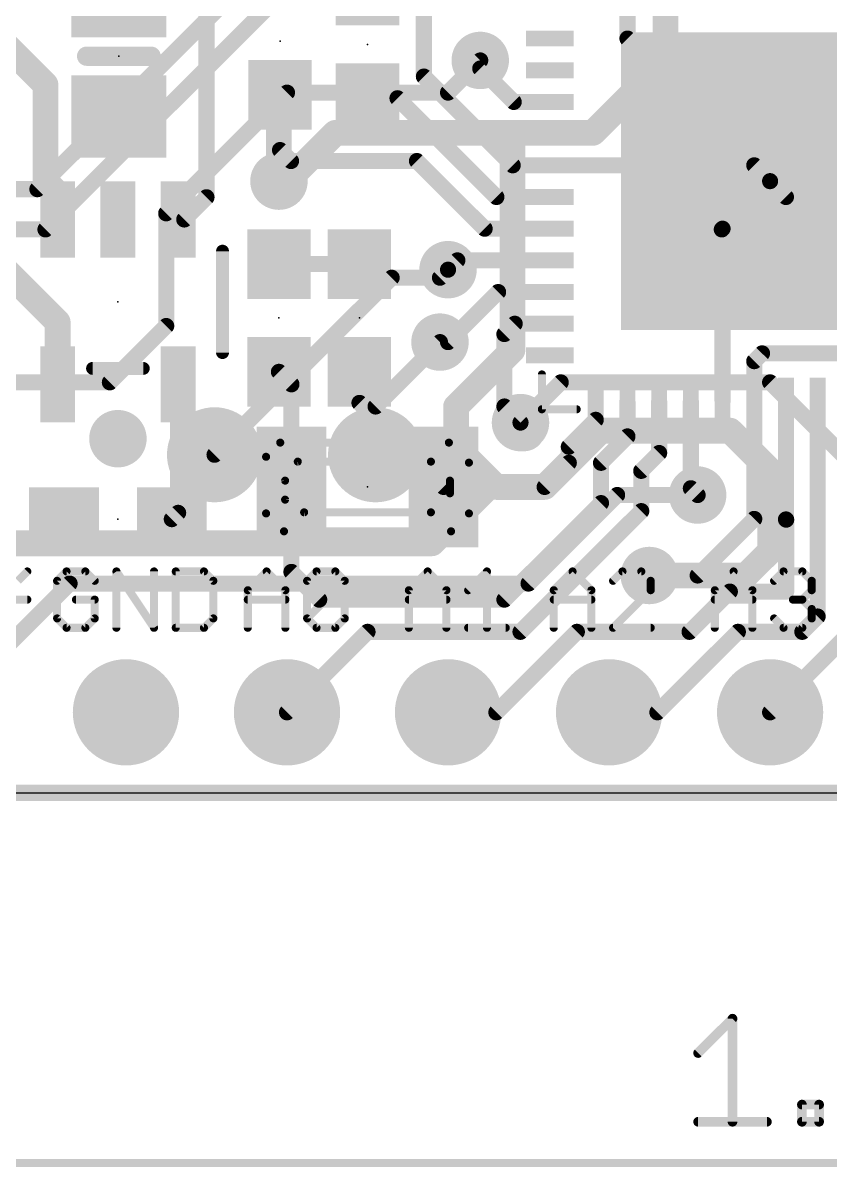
# Model space of a CAD drawing. Extents: x -7.9 to 62.3, y -7.9 to 33.1.
# Drawn here: x 12.34 to 25.08, y -5.91 to 12.15 of the extents above; entities that cross this region are included whole.
import ezdxf

# ---------------------------------------------------------------- set-up
doc = ezdxf.new("R2010")
doc.units = 0
for name, color, linetype in [('1', 12, 'CONTINUOUS'), ('16', 132, 'CONTINUOUS'), ('17', 110, 'CONTINUOUS'), ('18', 110, 'CONTINUOUS'), ('20', 53, 'CONTINUOUS'), ('21', 40, 'CONTINUOUS'), ('23', 40, 'CONTINUOUS'), ('47', 253, 'CONTINUOUS')]:
    doc.layers.add(name, color=color, linetype=linetype)

# ---------------------------------------------------------------- blocks, each defined once
blk = doc.blocks.new('RECT')
blk.add_solid([(-0.5, -0.5), (0.5, -0.5), (-0.5, 0.5), (0.5, 0.5)])
blk = doc.blocks.new('ROUNDP')
at = {"const_width": 0.5}
blk.add_lwpolyline([(0, -0.25, 1), (0, 0.25, 1), (0, -0.25)], format="xyb", dxfattribs=at)
blk = doc.blocks.new('PIE')
at = {"const_width": 0.5}
blk.add_lwpolyline([(0, -0.25, 1), (0, 0.25, 1), (0, -0.25)], format="xyb", dxfattribs=at)
blk = doc.blocks.new('ROUNDV')
at = {"const_width": 0.5}
blk.add_lwpolyline([(0, -0.25, 1), (0, 0.25, 1), (0, -0.25)], format="xyb", dxfattribs=at)

msp = doc.modelspace()

# ---------------------------------------------------------------- linework, layer by layer
at = {"layer": '1'}
for points, const_width in [([(15.24, 9.398), (15.24, 13.208)], 0.254), ([(21.88, 13.127), (21.88, 11.902)], 0.254), ([(12.7, 11.176), (11.75, 12.126)], 0.4064), ([(18.669, 11.303), (18.669, 12.319)], 0.254), ([(21.88, 11.902), (24.13, 9.652)], 0.254), ([(19.558, 11.43), (19.558, 11.557)], 0.254), ([(20.086, 10.902), (19.558, 11.43)], 0.254), ([(12.7, 11.176), (12.7, 9.652)], 0.4064), ([(20.07, 9.902), (18.669, 11.303)], 0.254), ([(16.383, 10.995), (16.4, 11.012)], 0.4064), ([(16.383, 10.995), (16.383, 9.652)], 0.4064), ([(16.4, 10.0351), (16.4, 11.012)], 0.254), ([(16.4, 10.143), (16.4, 11.012)], 0.254), ([(18.253, 10.961), (17.78, 10.961)], 0.254), ([(19.812, 9.402), (18.253, 10.961)], 0.254), ([(20.655, 10.902), (20.086, 10.902)], 0.254), ([(13.97, 10.674), (13.858, 10.674)], 0.254), ([(16.5735, 9.9695), (16.4, 10.143)], 0.254), ([(18.5599, 9.9695), (16.5735, 9.9695)], 0.254), ([(19.6274, 8.902), (18.5599, 9.9695)], 0.254), ([(20.655, 9.902), (20.07, 9.902)], 0.254), ([(20.655, 9.902), (23.88, 9.902)], 0.254), ([(23.88, 9.902), (24.13, 9.652)], 0.254), ([(12.7, 9.652), (12.893, 9.459)], 0.4064), ([(23.38, 8.902), (24.13, 9.652)], 0.254), ([(24.38, 9.402), (24.13, 9.652)], 0.254), ([(12.893, 9.459), (12.893, 9.0471)], 0.4064), ([(14.8891, 9.0471), (15.24, 9.398)], 0.254), ([(20.655, 9.402), (19.812, 9.402)], 0.254), ([(27.605, 9.402), (24.38, 9.402)], 0.254), ([(14.793, 9.0471), (14.8891, 9.0471)], 0.254), ([(20.655, 8.902), (19.6274, 8.902)], 0.254), ([(23.38, 8.902), (23.368, 8.89)], 0.254), ([(23.38, 6.177), (23.38, 8.902)], 0.254), ([(23.368, 8.89), (23.368, 7.874)], 0.254), ([(19.197, 8.402), (19.05, 8.255)], 0.254), ([(20.655, 8.402), (19.197, 8.402)], 0.254), ([(12.065, 8.255), (12.893, 7.427)], 0.4064), ([(17.653, 8.343), (16.383, 8.343)], 0.254), ([(19.84, 7.902), (19.05, 7.112)], 0.254), ([(20.655, 7.902), (19.84, 7.902)], 0.254), ([(12.893, 7.427), (12.893, 6.4469)], 0.4064), ([(20.102, 7.402), (19.939, 7.239)], 0.254), ([(20.655, 7.402), (20.102, 7.402)], 0.254), ([(19.05, 7.112), (18.923, 7.112)], 0.254), ([(19.939, 7.239), (19.939, 6.096)], 0.254), ([(23.88, 6.8112), (24.003, 6.9342)], 0.254), ([(26.8732, 6.9342), (24.003, 6.9342)], 0.254), ([(23.88, 6.177), (23.88, 6.8112)], 0.254), ([(16.383, 6.643), (16.58, 6.446)], 0.254), ([(17.653, 6.643), (17.653, 6.153)], 0.254), ([(14.793, 6.4469), (14.793, 4.418)], 0.254), ([(16.58, 6.446), (16.58, 4.826)], 0.254), ([(17.653, 6.153), (18.98, 4.826)], 0.254), ([(19.939, 6.096), (20.193, 5.842)], 0.254), ([(21.38, 6.177), (21.38, 5.886)], 0.254), ([(21.88, 5.624), (21.88, 6.177)], 0.254), ([(22.38, 6.177), (22.38, 5.362)], 0.254), ([(22.88, 6.177), (22.88, 4.806)], 0.254), ([(23.88, 6.177), (23.88, 4.322)], 0.254), ([(24.38, 6.177), (24.38, 4.314)], 0.254), ([(24.88, 6.177), (24.88, 2.782)], 0.254), ([(21.38, 5.886), (20.955, 5.461)], 0.254), ([(21.88, 5.624), (21.463, 5.207)], 0.254), ([(20.955, 5.461), (20.955, 5.207)], 0.254), ([(22.38, 5.362), (22.098, 5.08)], 0.254), ([(20.955, 5.207), (20.574, 4.826)], 0.254), ([(21.463, 5.207), (21.463, 4.572)], 0.254), ([(22.098, 5.08), (22.098, 4.445)], 0.254), ([(16.58, 3.486), (16.58, 4.826)], 0.254), ([(20.574, 4.826), (18.98, 4.826)], 0.254), ([(22.88, 4.806), (22.987, 4.699)], 0.254), ([(19.939, 3.048), (21.463, 4.572)], 0.254), ([(14.793, 4.418), (14.693, 4.318)], 0.254), ([(22.098, 4.445), (20.193, 2.54)], 0.254), ([(23.88, 4.322), (22.987, 3.429)], 0.254), ([(24.38, 4.314), (24.384, 4.31)], 0.254), ([(24.384, 4.31), (24.384, 3.175)], 0.254), ([(17.018, 3.048), (16.58, 3.486)], 0.254), ([(22.987, 3.429), (22.225, 3.429)], 0.254), ([(23.495, 3.175), (22.86, 2.54)], 0.254), ([(24.384, 3.175), (23.495, 3.175)], 0.254), ([(17.018, 3.048), (19.939, 3.048)], 0.254), ([(24.88, 2.782), (24.638, 2.54)], 0.254), ([(17.78, 2.54), (16.51, 1.27)], 0.254), ([(20.193, 2.54), (17.78, 2.54)], 0.254), ([(21.082, 2.54), (19.812, 1.27)], 0.254), ([(22.86, 2.54), (21.082, 2.54)], 0.254), ([(23.622, 2.54), (22.352, 1.27)], 0.254), ([(24.638, 2.54), (23.622, 2.54)], 0.254), ([(25.38, 2.52), (24.13, 1.27)], 0.254), ([(19.812, 1.27), (19.05, 1.27)], 0.254), ([(21.844, 1.27), (21.59, 1.27)], 0.254), ([(22.352, 1.27), (21.59, 1.27)], 0.254), ([(0, 0), (30.48, 0)], 0.254)]:
    msp.add_lwpolyline(points, dxfattribs=dict(at, const_width=const_width))
for points, const_width in [([(21.9249, 11.9469, 1), (21.8351, 11.8571)], 0.127), ([(21.8165, 11.902, 1), (21.9435, 11.902)], 0.127), ([(19.6215, 11.557, 1), (19.4945, 11.557)], 0.127), ([(19.6029, 11.4749, 1), (19.5131, 11.3851)], 0.127), ([(12.8016, 11.176, 1), (12.5984, 11.176)], 0.2032), ([(18.7139, 11.3479, 1), (18.6241, 11.2581)], 0.127), ([(19.4945, 11.43, 1), (19.6215, 11.43)], 0.127), ([(12.6282, 11.1042, 1), (12.7718, 11.2478)], 0.2032), ([(16.4846, 10.995, 1), (16.2814, 10.995)], 0.2032), ([(16.4718, 10.9402, 1), (16.3282, 11.0838)], 0.2032), ([(18.6055, 11.303, 1), (18.7325, 11.303)], 0.127), ([(16.3112, 11.0668, 1), (16.4548, 10.9232)], 0.2032), ([(16.4635, 11.012, 1), (16.3365, 11.012)], 0.127), ([(16.4635, 11.012, 1), (16.3365, 11.012)], 0.127), ([(17.78, 11.0245, 1), (17.78, 10.8975)], 0.127), ([(18.2979, 11.0059, 1), (18.2081, 10.9161)], 0.127), ([(18.253, 10.8975, 1), (18.253, 11.0245)], 0.127), ([(20.086, 10.9655, 1), (20.086, 10.8385)], 0.127), ([(20.655, 10.8385, 1), (20.655, 10.9655)], 0.127), ([(20.0411, 10.8571, 1), (20.1309, 10.9469)], 0.127), ([(13.858, 10.7375, 1), (13.858, 10.6105)], 0.127), ([(13.97, 10.6105, 1), (13.97, 10.7375)], 0.127), ([(16.4449, 10.1879, 1), (16.3551, 10.0981)], 0.127), ([(16.3365, 10.143, 1), (16.4635, 10.143)], 0.127), ([(16.3365, 10.0351, 1), (16.4635, 10.0351)], 0.127), ([(16.5735, 10.033, 1), (16.5735, 9.906)], 0.127), ([(16.5286, 9.9246, 1), (16.6184, 10.0144)], 0.127), ([(18.6048, 10.0144, 1), (18.515, 9.9246)], 0.127), ([(18.5599, 9.906, 1), (18.5599, 10.033)], 0.127), ([(20.07, 9.9655, 1), (20.07, 9.8385)], 0.127), ([(20.0251, 9.8571, 1), (20.1149, 9.9469)], 0.127), ([(20.655, 9.9655, 1), (20.655, 9.8385)], 0.127), ([(20.655, 9.8385, 1), (20.655, 9.9655)], 0.127), ([(23.9249, 9.9469, 1), (23.8351, 9.8571)], 0.127), ([(23.88, 9.8385, 1), (23.88, 9.9655)], 0.127), ([(12.5984, 9.652, 1), (12.8016, 9.652)], 0.2032), ([(12.7718, 9.7238, 1), (12.6282, 9.5802)], 0.2032), ([(16.2814, 9.652, 1), (16.4846, 9.652)], 0.2032), ([(24.1749, 9.6969, 1), (24.0851, 9.6071)], 0.127), ([(24.1749, 9.6071, 1), (24.0851, 9.6969)], 0.127), ([(24.0851, 9.6071, 1), (24.1749, 9.6969)], 0.127), ([(24.0851, 9.6071, 1), (24.1749, 9.6969)], 0.127), ([(12.9946, 9.459, 1), (12.7914, 9.459)], 0.2032), ([(12.8212, 9.3872, 1), (12.9648, 9.5308)], 0.2032), ([(15.1765, 9.398, 1), (15.3035, 9.398)], 0.127), ([(15.2849, 9.3531, 1), (15.1951, 9.4429)], 0.127), ([(19.812, 9.4655, 1), (19.812, 9.3385)], 0.127), ([(19.7671, 9.3571, 1), (19.8569, 9.4469)], 0.127), ([(20.655, 9.3385, 1), (20.655, 9.4655)], 0.127), ([(24.38, 9.4655, 1), (24.38, 9.3385)], 0.127), ([(24.3351, 9.3571, 1), (24.4249, 9.4469)], 0.127), ([(12.7914, 9.0471, 1), (12.9946, 9.0471)], 0.2032), ([(14.793, 9.1106, 1), (14.793, 8.9836)], 0.127), ([(14.8442, 9.092, 1), (14.934, 9.0022)], 0.127), ([(14.8891, 8.9836, 1), (14.8891, 9.1106)], 0.127), ([(19.6274, 8.9655, 1), (19.6274, 8.8385)], 0.127), ([(20.655, 8.8385, 1), (20.655, 8.9655)], 0.127), ([(23.4435, 8.902, 1), (23.3165, 8.902)], 0.127), ([(23.4249, 8.8571, 1), (23.3351, 8.9469)], 0.127), ([(19.5825, 8.8571, 1), (19.6723, 8.9469)], 0.127), ([(23.4315, 8.89, 1), (23.3045, 8.89)], 0.127), ([(23.3231, 8.9349, 1), (23.4129, 8.8451)], 0.127), ([(23.3351, 8.9469, 1), (23.4249, 8.8571)], 0.127), ([(19.197, 8.4655, 1), (19.197, 8.3385)], 0.127), ([(19.2419, 8.3571, 1), (19.1521, 8.4469)], 0.127), ([(20.655, 8.3385, 1), (20.655, 8.4655)], 0.127), ([(16.383, 8.4065, 1), (16.383, 8.2795)], 0.127), ([(17.653, 8.2795, 1), (17.653, 8.4065)], 0.127), ([(19.0051, 8.2999, 1), (19.0949, 8.2101)], 0.127), ([(19.84, 7.9655, 1), (19.84, 7.8385)], 0.127), ([(19.8849, 7.8571, 1), (19.7951, 7.9469)], 0.127), ([(20.655, 7.8385, 1), (20.655, 7.9655)], 0.127), ([(23.3045, 7.874, 1), (23.4315, 7.874)], 0.127), ([(12.9946, 7.427, 1), (12.7914, 7.427)], 0.2032), ([(12.8212, 7.3552, 1), (12.9648, 7.4988)], 0.2032), ([(20.102, 7.4655, 1), (20.102, 7.3385)], 0.127), ([(20.1469, 7.3571, 1), (20.0571, 7.4469)], 0.127), ([(20.655, 7.3385, 1), (20.655, 7.4655)], 0.127), ([(18.923, 7.1755, 1), (18.923, 7.0485)], 0.127), ([(19.05, 7.0485, 1), (19.05, 7.1755)], 0.127), ([(20.0025, 7.239, 1), (19.8755, 7.239)], 0.127), ([(19.8941, 7.2839, 1), (19.9839, 7.1941)], 0.127), ([(19.0051, 7.1569, 1), (19.0949, 7.0671)], 0.127), ([(24.003, 6.9977, 1), (24.003, 6.8707)], 0.127), ([(24.0479, 6.8893, 1), (23.9581, 6.9791)], 0.127), ([(23.9435, 6.8112, 1), (23.8165, 6.8112)], 0.127), ([(23.8351, 6.8561, 1), (23.9249, 6.7663)], 0.127), ([(16.4279, 6.6879, 1), (16.3381, 6.5981)], 0.127), ([(17.7165, 6.643, 1), (17.5895, 6.643)], 0.127), ([(12.7914, 6.4469, 1), (12.9946, 6.4469)], 0.2032), ([(14.8565, 6.4469, 1), (14.7295, 6.4469)], 0.127), ([(16.6435, 6.446, 1), (16.5165, 6.446)], 0.127), ([(16.5351, 6.4011, 1), (16.6249, 6.4909)], 0.127), ([(17.6979, 6.1979, 1), (17.6081, 6.1081)], 0.127), ([(17.5895, 6.153, 1), (17.7165, 6.153)], 0.127), ([(19.9839, 6.1409, 1), (19.8941, 6.0511)], 0.127), ([(19.8755, 6.096, 1), (20.0025, 6.096)], 0.127), ([(21.4435, 6.177, 1), (21.3165, 6.177)], 0.127), ([(21.9435, 6.177, 1), (21.8165, 6.177)], 0.127), ([(22.4435, 6.177, 1), (22.3165, 6.177)], 0.127), ([(22.9435, 6.177, 1), (22.8165, 6.177)], 0.127), ([(23.3165, 6.177, 1), (23.4435, 6.177)], 0.127), ([(23.9435, 6.177, 1), (23.8165, 6.177)], 0.127), ([(23.8165, 6.177, 1), (23.9435, 6.177)], 0.127), ([(24.4435, 6.177, 1), (24.3165, 6.177)], 0.127), ([(24.9435, 6.177, 1), (24.8165, 6.177)], 0.127), ([(21.4249, 5.8411, 1), (21.3351, 5.9309)], 0.127), ([(20.1481, 5.7971, 1), (20.2379, 5.8869)], 0.127), ([(21.3165, 5.886, 1), (21.4435, 5.886)], 0.127), ([(21.8165, 5.624, 1), (21.9435, 5.624)], 0.127), ([(21.9249, 5.5791, 1), (21.8351, 5.6689)], 0.127), ([(21.0185, 5.461, 1), (20.8915, 5.461)], 0.127), ([(20.9101, 5.5059, 1), (20.9999, 5.4161)], 0.127), ([(22.3165, 5.362, 1), (22.4435, 5.362)], 0.127), ([(22.4249, 5.3171, 1), (22.3351, 5.4069)], 0.127), ([(20.8915, 5.207, 1), (21.0185, 5.207)], 0.127), ([(20.9999, 5.1621, 1), (20.9101, 5.2519)], 0.127), ([(21.5265, 5.207, 1), (21.3995, 5.207)], 0.127), ([(21.4181, 5.2519, 1), (21.5079, 5.1621)], 0.127), ([(22.1615, 5.08, 1), (22.0345, 5.08)], 0.127), ([(22.0531, 5.1249, 1), (22.1429, 5.0351)], 0.127), ([(16.6435, 4.826, 1), (16.5165, 4.826)], 0.127), ([(16.5165, 4.826, 1), (16.6435, 4.826)], 0.127), ([(18.98, 4.8895, 1), (18.98, 4.7625)], 0.127), ([(18.9351, 4.7811, 1), (19.0249, 4.8709)], 0.127), ([(20.5291, 4.8709, 1), (20.6189, 4.7811)], 0.127), ([(20.574, 4.7625, 1), (20.574, 4.8895)], 0.127), ([(22.9249, 4.8509, 1), (22.8351, 4.7611)], 0.127), ([(21.5079, 4.5271, 1), (21.4181, 4.6169)], 0.127), ([(22.8165, 4.806, 1), (22.9435, 4.806)], 0.127), ([(22.9421, 4.6541, 1), (23.0319, 4.7439)], 0.127), ([(14.8379, 4.3731, 1), (14.7481, 4.4629)], 0.127), ([(21.3995, 4.572, 1), (21.5265, 4.572)], 0.127), ([(22.1429, 4.4001, 1), (22.0531, 4.4899)], 0.127), ([(14.6481, 4.3629, 1), (14.7379, 4.2731)], 0.127), ([(14.7295, 4.418, 1), (14.8565, 4.418)], 0.127), ([(22.0345, 4.445, 1), (22.1615, 4.445)], 0.127), ([(23.8165, 4.322, 1), (23.9435, 4.322)], 0.127), ([(23.9249, 4.2771, 1), (23.8351, 4.3669)], 0.127), ([(24.4249, 4.3589, 1), (24.3351, 4.2691)], 0.127), ([(24.3165, 4.314, 1), (24.4435, 4.314)], 0.127), ([(24.4475, 4.31, 1), (24.3205, 4.31)], 0.127), ([(24.3391, 4.2651, 1), (24.4289, 4.3549)], 0.127), ([(16.6249, 3.5309, 1), (16.5351, 3.4411)], 0.127), ([(16.5165, 3.486, 1), (16.6435, 3.486)], 0.127), ([(22.225, 3.4925, 1), (22.225, 3.3655)], 0.127), ([(22.9421, 3.4739, 1), (23.0319, 3.3841)], 0.127), ([(22.987, 3.3655, 1), (22.987, 3.4925)], 0.127), ([(23.495, 3.2385, 1), (23.495, 3.1115)], 0.127), ([(23.5399, 3.1301, 1), (23.4501, 3.2199)], 0.127), ([(24.384, 3.1115, 1), (24.384, 3.2385)], 0.127), ([(17.018, 3.1115, 1), (17.018, 2.9845)], 0.127), ([(16.9731, 3.0031, 1), (17.0629, 3.0929)], 0.127), ([(19.8941, 3.0929, 1), (19.9839, 3.0031)], 0.127), ([(19.939, 2.9845, 1), (19.939, 3.1115)], 0.127), ([(24.3205, 3.175, 1), (24.4475, 3.175)], 0.127), ([(24.9249, 2.7371, 1), (24.8351, 2.8269)], 0.127), ([(24.8165, 2.782, 1), (24.9435, 2.782)], 0.127), ([(17.78, 2.6035, 1), (17.78, 2.4765)], 0.127), ([(17.8249, 2.4951, 1), (17.7351, 2.5849)], 0.127), ([(20.1481, 2.5849, 1), (20.2379, 2.4951)], 0.127), ([(20.193, 2.4765, 1), (20.193, 2.6035)], 0.127), ([(21.082, 2.6035, 1), (21.082, 2.4765)], 0.127), ([(21.1269, 2.4951, 1), (21.0371, 2.5849)], 0.127), ([(22.8151, 2.5849, 1), (22.9049, 2.4951)], 0.127), ([(22.86, 2.4765, 1), (22.86, 2.6035)], 0.127), ([(23.622, 2.6035, 1), (23.622, 2.4765)], 0.127), ([(23.6669, 2.4951, 1), (23.5771, 2.5849)], 0.127), ([(24.5931, 2.5849, 1), (24.6829, 2.4951)], 0.127), ([(24.638, 2.4765, 1), (24.638, 2.6035)], 0.127), ([(16.4651, 1.3149, 1), (16.5549, 1.2251)], 0.127), ([(19.05, 1.3335, 1), (19.05, 1.2065)], 0.127), ([(19.7671, 1.3149, 1), (19.8569, 1.2251)], 0.127), ([(19.812, 1.2065, 1), (19.812, 1.3335)], 0.127), ([(21.59, 1.3335, 1), (21.59, 1.2065)], 0.127), ([(21.59, 1.3335, 1), (21.59, 1.2065)], 0.127), ([(21.844, 1.2065, 1), (21.844, 1.3335)], 0.127), ([(22.3071, 1.3149, 1), (22.3969, 1.2251)], 0.127), ([(22.352, 1.2065, 1), (22.352, 1.3335)], 0.127), ([(24.0851, 1.3149, 1), (24.1749, 1.2251)], 0.127)]:
    msp.add_lwpolyline(points, format="xyb", dxfattribs=dict(at, const_width=const_width))
at = {"layer": '16'}
for points, const_width in [([(12.573, 9.525), (17.526, 14.478)], 0.254), ([(12.7, 8.89), (17.399, 13.589)], 0.254), ([(22.479, 12.573), (22.479, 11.557)], 0.4064), ([(22.479, 11.557), (21.336, 10.414)], 0.4064), ([(19.05, 11.049), (19.558, 11.557)], 0.254), ([(14.605, 9.144), (16.51, 11.049)], 0.254), ([(16.51, 11.049), (19.05, 11.049)], 0.254), ([(17.272, 10.414), (16.383, 9.525)], 0.4064), ([(20.066, 10.414), (17.272, 10.414)], 0.4064), ([(21.336, 10.414), (20.066, 10.414)], 0.4064), ([(20.066, 10.414), (20.066, 6.985)], 0.4064), ([(16.383, 9.525), (16.383, 9.652)], 0.4064), ([(8.763, 9.525), (12.573, 9.525)], 0.254), ([(14.605, 7.366), (14.605, 9.144)], 0.254), ([(8.128, 8.89), (12.7, 8.89)], 0.254), ([(19.05, 8.255), (18.923, 8.128)], 0.254), ([(18.161, 8.128), (15.367, 5.334)], 0.254), ([(18.923, 8.128), (18.161, 8.128)], 0.254), ([(13.716, 6.477), (14.605, 7.366)], 0.254), ([(17.907, 6.096), (18.923, 7.112)], 0.254), ([(18.923, 7.112), (19.05, 7.112)], 0.254), ([(20.066, 6.985), (19.177, 6.096)], 0.4064), ([(13.716, 6.477), (10.033, 6.477)], 0.254), ([(20.193, 5.842), (20.828, 6.477)], 0.254), ([(20.828, 6.477), (24.13, 6.477)], 0.254), ([(24.13, 6.477), (25.273, 5.334)], 0.254), ([(17.907, 5.334), (17.907, 6.096)], 0.254), ([(19.177, 6.096), (19.177, 5.461)], 0.4064), ([(20.574, 4.826), (21.463, 5.715)], 0.4064), ([(21.463, 5.715), (23.499, 5.715)], 0.4064), ([(23.499, 5.715), (24.13, 5.084)], 0.4064), ([(19.177, 5.461), (19.685, 4.953)], 0.4064), ([(24.13, 5.084), (24.13, 3.81)], 0.4064), ([(19.685, 4.953), (19.812, 4.826)], 0.4064), ([(19.685, 4.826), (19.685, 4.953)], 0.4064), ([(18.796, 3.937), (19.685, 4.826)], 0.4064), ([(19.812, 4.826), (20.574, 4.826)], 0.4064), ([(21.717, 4.699), (20.32, 3.302)], 0.254), ([(22.987, 4.699), (21.717, 4.699)], 0.254), ([(11.557, 3.937), (18.796, 3.937)], 0.4064), ([(24.13, 3.81), (23.749, 3.429)], 0.4064), ([(23.749, 3.429), (22.225, 3.429)], 0.4064), ([(13.081, 3.302), (11.43, 1.651)], 0.254), ([(20.32, 3.302), (13.081, 3.302)], 0.254), ([(30.48, 0), (0, 0)], 0.254)]:
    msp.add_lwpolyline(points, dxfattribs=dict(at, const_width=const_width))
for points, const_width in [([(22.5508, 11.4852, 1), (22.4072, 11.6288)], 0.2032), ([(19.6029, 11.5121, 1), (19.5131, 11.6019)], 0.127), ([(22.3774, 11.557, 1), (22.5806, 11.557)], 0.2032), ([(16.51, 11.1125, 1), (16.51, 10.9855)], 0.127), ([(16.5549, 11.0041, 1), (16.4651, 11.0939)], 0.127), ([(19.0051, 11.0939, 1), (19.0949, 11.0041)], 0.127), ([(19.05, 10.9855, 1), (19.05, 11.1125)], 0.127), ([(17.272, 10.5156, 1), (17.272, 10.3124)], 0.2032), ([(17.3438, 10.3422, 1), (17.2002, 10.4858)], 0.2032), ([(20.066, 10.5156, 1), (20.066, 10.3124)], 0.2032), ([(20.1676, 10.414, 1), (19.9644, 10.414)], 0.2032), ([(20.066, 10.3124, 1), (20.066, 10.5156)], 0.2032), ([(21.2642, 10.4858, 1), (21.4078, 10.3422)], 0.2032), ([(21.336, 10.3124, 1), (21.336, 10.5156)], 0.2032), ([(16.4846, 9.652, 1), (16.2814, 9.652)], 0.2032), ([(12.5281, 9.5699, 1), (12.6179, 9.4801)], 0.127), ([(12.573, 9.4615, 1), (12.573, 9.5885)], 0.127), ([(16.2814, 9.525, 1), (16.4846, 9.525)], 0.2032), ([(16.3112, 9.5968, 1), (16.4548, 9.4532)], 0.2032), ([(14.6685, 9.144, 1), (14.5415, 9.144)], 0.127), ([(14.5601, 9.1889, 1), (14.6499, 9.0991)], 0.127), ([(12.6551, 8.9349, 1), (12.7449, 8.8451)], 0.127), ([(12.7, 8.8265, 1), (12.7, 8.9535)], 0.127), ([(19.0949, 8.2101, 1), (19.0051, 8.2999)], 0.127), ([(18.161, 8.1915, 1), (18.161, 8.0645)], 0.127), ([(18.2059, 8.0831, 1), (18.1161, 8.1729)], 0.127), ([(18.8781, 8.1729, 1), (18.9679, 8.0831)], 0.127), ([(18.923, 8.0645, 1), (18.923, 8.1915)], 0.127), ([(14.5415, 7.366, 1), (14.6685, 7.366)], 0.127), ([(14.6499, 7.3211, 1), (14.5601, 7.4109)], 0.127), ([(18.923, 7.1755, 1), (18.923, 7.0485)], 0.127), ([(18.9679, 7.0671, 1), (18.8781, 7.1569)], 0.127), ([(19.05, 7.0485, 1), (19.05, 7.1755)], 0.127), ([(19.9644, 6.985, 1), (20.1676, 6.985)], 0.2032), ([(20.1378, 6.9132, 1), (19.9942, 7.0568)], 0.2032), ([(13.6711, 6.5219, 1), (13.7609, 6.4321)], 0.127), ([(13.716, 6.4135, 1), (13.716, 6.5405)], 0.127), ([(20.828, 6.5405, 1), (20.828, 6.4135)], 0.127), ([(20.8729, 6.4321, 1), (20.7831, 6.5219)], 0.127), ([(24.1749, 6.5219, 1), (24.0851, 6.4321)], 0.127), ([(24.13, 6.4135, 1), (24.13, 6.5405)], 0.127), ([(17.9705, 6.096, 1), (17.8435, 6.096)], 0.127), ([(17.8621, 6.1409, 1), (17.9519, 6.0511)], 0.127), ([(19.2786, 6.096, 1), (19.0754, 6.096)], 0.2032), ([(19.1052, 6.1678, 1), (19.2488, 6.0242)], 0.2032), ([(20.1481, 5.8869, 1), (20.2379, 5.7971)], 0.127), ([(21.463, 5.8166, 1), (21.463, 5.6134)], 0.2032), ([(21.5348, 5.6432, 1), (21.3912, 5.7868)], 0.2032), ([(23.5708, 5.7868, 1), (23.4272, 5.6432)], 0.2032), ([(23.499, 5.6134, 1), (23.499, 5.8166)], 0.2032), ([(19.2488, 5.5328, 1), (19.1052, 5.3892)], 0.2032), ([(15.3221, 5.3789, 1), (15.4119, 5.2891)], 0.127), ([(19.0754, 5.461, 1), (19.2786, 5.461)], 0.2032), ([(17.8435, 5.334, 1), (17.9705, 5.334)], 0.127), ([(24.2316, 5.084, 1), (24.0284, 5.084)], 0.2032), ([(24.0582, 5.0122, 1), (24.2018, 5.1558)], 0.2032), ([(19.7866, 4.953, 1), (19.5834, 4.953)], 0.2032), ([(19.7568, 5.0248, 1), (19.6132, 4.8812)], 0.2032), ([(19.6132, 4.8812, 1), (19.7568, 5.0248)], 0.2032), ([(19.5834, 4.826, 1), (19.7866, 4.826)], 0.2032), ([(19.7568, 4.7542, 1), (19.6132, 4.8978)], 0.2032), ([(19.812, 4.9276, 1), (19.812, 4.7244)], 0.2032), ([(19.7402, 4.7542, 1), (19.8838, 4.8978)], 0.2032), ([(20.5022, 4.8978, 1), (20.6458, 4.7542)], 0.2032), ([(20.574, 4.7244, 1), (20.574, 4.9276)], 0.2032), ([(21.717, 4.7625, 1), (21.717, 4.6355)], 0.127), ([(21.7619, 4.6541, 1), (21.6721, 4.7439)], 0.127), ([(22.987, 4.6355, 1), (22.987, 4.7625)], 0.127), ([(18.7242, 4.0088, 1), (18.8678, 3.8652)], 0.2032), ([(18.796, 3.8354, 1), (18.796, 4.0386)], 0.2032), ([(24.2018, 3.7382, 1), (24.0582, 3.8818)], 0.2032), ([(24.0284, 3.81, 1), (24.2316, 3.81)], 0.2032), ([(22.225, 3.5306, 1), (22.225, 3.3274)], 0.2032), ([(23.749, 3.3274, 1), (23.749, 3.5306)], 0.2032), ([(23.6772, 3.5008, 1), (23.8208, 3.3572)], 0.2032), ([(13.081, 3.3655, 1), (13.081, 3.2385)], 0.127), ([(13.1259, 3.2571, 1), (13.0361, 3.3469)], 0.127), ([(20.2751, 3.3469, 1), (20.3649, 3.2571)], 0.127), ([(20.32, 3.2385, 1), (20.32, 3.3655)], 0.127)]:
    msp.add_lwpolyline(points, format="xyb", dxfattribs=dict(at, const_width=const_width))
at = {"layer": '20'}
msp.add_line((2.54, 0), (48.26, 0), dxfattribs=at)
at = {"layer": '21'}
for points, const_width in [([(14.366, 11.624), (13.35, 11.624)], 0.3048), ([(15.493, 6.947), (15.493, 8.547)], 0.2032), ([(14.243, 6.697), (13.443, 6.697)], 0.2032), ([(20.53, 6.602), (20.53, 6.052)], 0.127), ([(20.53, 6.052), (21.08, 6.052)], 0.127), ([(16.4036, 5.526), (19.0638, 5.526)], 0.127), ([(16.18, 4.4088), (16.18, 5.3024)], 0.127), ([(16.68, 5.226), (18.78, 5.226)], 0.127), ([(19.38, 5.2098), (19.38, 4.4088)], 0.127), ([(16.48, 4.626), (16.48, 4.926)], 0.127), ([(19.08, 4.926), (19.08, 4.726)], 0.127), ([(18.78, 4.426), (16.78, 4.426)], 0.127), ([(19.0972, 4.126), (16.4628, 4.126)], 0.127), ([(12.2655, 3.345), (12.4138, 3.4933)], 0.127), ([(13.0325, 3.4933), (12.8842, 3.345)], 0.127), ([(13.3291, 3.4933), (13.0325, 3.4933)], 0.127), ([(13.4774, 3.345), (13.3291, 3.4933)], 0.127), ([(13.8197, 2.6035), (13.8197, 3.4933)], 0.127), ([(13.8197, 3.4933), (14.4129, 2.6035)], 0.127), ([(14.4129, 2.6035), (14.4129, 3.4933)], 0.127), ([(14.7553, 3.4933), (14.7553, 2.6035)], 0.127), ([(15.2001, 3.4933), (14.7553, 3.4933)], 0.127), ([(15.3484, 3.345), (15.2001, 3.4933)], 0.127), ([(15.892, 3.1967), (16.1886, 3.4933)], 0.127), ([(16.1886, 3.4933), (16.4852, 3.1967)], 0.127), ([(16.8275, 3.345), (16.9758, 3.4933)], 0.127), ([(16.9758, 3.4933), (17.2724, 3.4933)], 0.127), ([(17.2724, 3.4933), (17.4207, 3.345)], 0.127), ([(18.432, 3.1967), (18.7286, 3.4933)], 0.127), ([(18.7286, 3.4933), (19.0252, 3.1967)], 0.127), ([(19.3675, 3.1967), (19.6641, 3.4933)], 0.127), ([(19.6641, 3.4933), (19.6641, 2.6035)], 0.127), ([(20.718, 3.1967), (21.0146, 3.4933)], 0.127), ([(21.0146, 3.4933), (21.3112, 3.1967)], 0.127), ([(21.8018, 3.4933), (21.6535, 3.345)], 0.127), ([(22.0984, 3.4933), (21.8018, 3.4933)], 0.127), ([(22.2467, 3.345), (22.0984, 3.4933)], 0.127), ([(23.258, 3.1967), (23.5546, 3.4933)], 0.127), ([(23.5546, 3.4933), (23.8512, 3.1967)], 0.127), ([(24.1935, 3.345), (24.3418, 3.4933)], 0.127), ([(24.3418, 3.4933), (24.6384, 3.4933)], 0.127), ([(24.6384, 3.4933), (24.7867, 3.345)], 0.127), ([(12.8842, 3.345), (12.8842, 2.7518)], 0.127), ([(15.3484, 2.7518), (15.3484, 3.345)], 0.127), ([(15.892, 2.6035), (15.892, 3.1967)], 0.127), ([(16.4852, 3.1967), (16.4852, 2.6035)], 0.127), ([(16.8275, 2.7518), (16.8275, 3.345)], 0.127), ([(16.8275, 2.7518), (17.4207, 3.345)], 0.127), ([(17.4207, 3.345), (17.4207, 2.7518)], 0.127), ([(18.432, 2.6035), (18.432, 3.1967)], 0.127), ([(19.0252, 3.1967), (19.0252, 2.6035)], 0.127), ([(20.718, 2.6035), (20.718, 3.1967)], 0.127), ([(21.3112, 3.1967), (21.3112, 2.6035)], 0.127), ([(21.6535, 2.6035), (22.2467, 3.1967)], 0.127), ([(22.2467, 3.1967), (22.2467, 3.345)], 0.127), ([(23.258, 2.6035), (23.258, 3.1967)], 0.127), ([(23.8512, 3.1967), (23.8512, 2.6035)], 0.127), ([(24.7867, 3.1967), (24.6384, 3.0484)], 0.127), ([(24.7867, 3.345), (24.7867, 3.1967)], 0.127), ([(12.1172, 3.0484), (12.4138, 3.0484)], 0.127), ([(13.4774, 3.0484), (13.1808, 3.0484)], 0.127), ([(13.4774, 2.7518), (13.4774, 3.0484)], 0.127), ([(15.892, 3.0484), (16.4852, 3.0484)], 0.127), ([(18.432, 3.0484), (19.0252, 3.0484)], 0.127), ([(20.718, 3.0484), (21.3112, 3.0484)], 0.127), ([(23.258, 3.0484), (23.8512, 3.0484)], 0.127), ([(24.6384, 3.0484), (24.4901, 3.0484)], 0.127), ([(24.6384, 3.0484), (24.7867, 2.9001)], 0.127), ([(24.7867, 2.9001), (24.7867, 2.7518)], 0.127), ([(12.8842, 2.7518), (13.0325, 2.6035)], 0.127), ([(13.3291, 2.6035), (13.4774, 2.7518)], 0.127), ([(15.2001, 2.6035), (15.3484, 2.7518)], 0.127), ([(16.9758, 2.6035), (16.8275, 2.7518)], 0.127), ([(17.4207, 2.7518), (17.2724, 2.6035)], 0.127), ([(24.3418, 2.6035), (24.1935, 2.7518)], 0.127), ([(24.7867, 2.7518), (24.6384, 2.6035)], 0.127), ([(13.0325, 2.6035), (13.3291, 2.6035)], 0.127), ([(14.7553, 2.6035), (15.2001, 2.6035)], 0.127), ([(17.2724, 2.6035), (16.9758, 2.6035)], 0.127), ([(19.3675, 2.6035), (19.9607, 2.6035)], 0.127), ([(22.2467, 2.6035), (21.6535, 2.6035)], 0.127), ([(24.6384, 2.6035), (24.3418, 2.6035)], 0.127)]:
    msp.add_lwpolyline(points, dxfattribs=dict(at, const_width=const_width))
for points, const_width in [([(13.35, 11.7002, 1), (13.35, 11.5478)], 0.1524), ([(14.366, 11.5478, 1), (14.366, 11.7002)], 0.1524), ([(15.5438, 8.547, 1), (15.4422, 8.547)], 0.1016), ([(15.4422, 6.947, 1), (15.5438, 6.947)], 0.1016), ([(13.443, 6.7478, 1), (13.443, 6.6462)], 0.1016), ([(14.243, 6.6462, 1), (14.243, 6.7478)], 0.1016), ([(20.5617, 6.602, 1), (20.4983, 6.602)], 0.0635), ([(20.252, 5.593, 1), (20.252, 5.847, 1), (20.252, 5.593)], 0.4064), ([(20.53, 6.0838, 1), (20.53, 6.0203)], 0.0635), ([(20.4983, 6.052, 1), (20.5617, 6.052)], 0.0635), ([(21.08, 6.0203, 1), (21.08, 6.0838)], 0.0635), ([(16.4036, 5.526, 0.4142), (16.18, 5.3024)], 0.127), ([(16.4036, 5.5578, 1), (16.4036, 5.4943)], 0.0635), ([(16.4036, 5.4943, 1), (16.4036, 5.5578)], 0.0635), ([(19.0638, 5.5578, 1), (19.0638, 5.4943)], 0.0635), ([(19.38, 5.2098, 0.4142), (19.0638, 5.526)], 0.127), ([(19.0638, 5.4943, 1), (19.0638, 5.5578)], 0.0635), ([(16.2117, 5.3024, 1), (16.1483, 5.3024)], 0.0635), ([(16.1483, 5.3024, 1), (16.2117, 5.3024)], 0.0635), ([(16.68, 5.226, 0.4144), (16.48, 4.926)], 0.127), ([(16.68, 5.2577, 1), (16.68, 5.1943)], 0.0635), ([(16.6862, 5.1949, 1), (16.6738, 5.2571)], 0.0635), ([(19.08, 4.926, 0.414), (18.78, 5.226)], 0.127), ([(18.78, 5.2577, 1), (18.78, 5.1943)], 0.0635), ([(18.78, 5.1943, 1), (18.78, 5.2577)], 0.0635), ([(19.4118, 5.2098, 1), (19.3483, 5.2098)], 0.0635), ([(19.3483, 5.2098, 1), (19.4118, 5.2098)], 0.0635), ([(16.5117, 4.926, 1), (16.4483, 4.926)], 0.0635), ([(16.4489, 4.9198, 1), (16.5111, 4.9322)], 0.0635), ([(19.0483, 4.926, 1), (19.1117, 4.926)], 0.0635), ([(19.1118, 4.926, 1), (19.0483, 4.926)], 0.0635), ([(18.78, 4.426, 0.4142), (19.08, 4.726)], 0.127), ([(19.1118, 4.726, 1), (19.0483, 4.726)], 0.0635), ([(19.0483, 4.726, 1), (19.1118, 4.726)], 0.0635), ([(16.48, 4.626, 0.4142), (16.78, 4.426)], 0.127), ([(16.5111, 4.6322, 1), (16.4489, 4.6198)], 0.0635), ([(16.4483, 4.626, 1), (16.5117, 4.626)], 0.0635), ([(16.18, 4.4088, 0.4142), (16.4628, 4.126)], 0.127), ([(16.2117, 4.4088, 1), (16.1483, 4.4088)], 0.0635), ([(16.1483, 4.4088, 1), (16.2117, 4.4088)], 0.0635), ([(16.78, 4.4577, 1), (16.78, 4.3943)], 0.0635), ([(16.7862, 4.3949, 1), (16.7738, 4.4571)], 0.0635), ([(18.78, 4.4577, 1), (18.78, 4.3943)], 0.0635), ([(18.78, 4.3943, 1), (18.78, 4.4577)], 0.0635), ([(19.0972, 4.126, 0.4142), (19.38, 4.4088)], 0.127), ([(19.4118, 4.4088, 1), (19.3483, 4.4088)], 0.0635), ([(19.3483, 4.4088, 1), (19.4118, 4.4088)], 0.0635), ([(16.4628, 4.1578, 1), (16.4628, 4.0943)], 0.0635), ([(16.4628, 4.0943, 1), (16.4628, 4.1578)], 0.0635), ([(19.0972, 4.1578, 1), (19.0972, 4.0943)], 0.0635), ([(19.0972, 4.0943, 1), (19.0972, 4.1578)], 0.0635), ([(12.4362, 3.4708, 1), (12.3913, 3.5157)], 0.0635), ([(13.0325, 3.525, 1), (13.0325, 3.4615)], 0.0635), ([(13.055, 3.4708, 1), (13.0101, 3.5157)], 0.0635), ([(13.3516, 3.5157, 1), (13.3066, 3.4708)], 0.0635), ([(13.3291, 3.4615, 1), (13.3291, 3.525)], 0.0635), ([(13.8515, 3.4933, 1), (13.788, 3.4933)], 0.0635), ([(13.8462, 3.5109, 1), (13.7933, 3.4756)], 0.0635), ([(14.4447, 3.4933, 1), (14.3812, 3.4933)], 0.0635), ([(14.787, 3.4933, 1), (14.7235, 3.4933)], 0.0635), ([(14.7553, 3.525, 1), (14.7553, 3.4615)], 0.0635), ([(15.2226, 3.5157, 1), (15.1777, 3.4708)], 0.0635), ([(15.2001, 3.4615, 1), (15.2001, 3.525)], 0.0635), ([(16.211, 3.5157, 1), (16.1661, 3.4708)], 0.0635), ([(16.211, 3.4708, 1), (16.1661, 3.5157)], 0.0635), ([(16.9758, 3.525, 1), (16.9758, 3.4615)], 0.0635), ([(16.9982, 3.4708, 1), (16.9533, 3.5157)], 0.0635), ([(17.2948, 3.5157, 1), (17.2499, 3.4708)], 0.0635), ([(17.2724, 3.4615, 1), (17.2724, 3.525)], 0.0635), ([(18.751, 3.5157, 1), (18.7061, 3.4708)], 0.0635), ([(18.751, 3.4708, 1), (18.7061, 3.5157)], 0.0635), ([(19.6958, 3.4933, 1), (19.6323, 3.4933)], 0.0635), ([(19.6865, 3.4708, 1), (19.6416, 3.5157)], 0.0635), ([(21.037, 3.5157, 1), (20.9921, 3.4708)], 0.0635), ([(21.037, 3.4708, 1), (20.9921, 3.5157)], 0.0635), ([(21.8018, 3.525, 1), (21.8018, 3.4615)], 0.0635), ([(21.8242, 3.4708, 1), (21.7793, 3.5157)], 0.0635), ([(22.1208, 3.5157, 1), (22.0759, 3.4708)], 0.0635), ([(22.0984, 3.4615, 1), (22.0984, 3.525)], 0.0635), ([(23.577, 3.5157, 1), (23.5321, 3.4708)], 0.0635), ([(23.577, 3.4708, 1), (23.5321, 3.5157)], 0.0635), ([(24.3418, 3.525, 1), (24.3418, 3.4615)], 0.0635), ([(24.3642, 3.4708, 1), (24.3193, 3.5157)], 0.0635), ([(24.6608, 3.5157, 1), (24.6159, 3.4708)], 0.0635), ([(24.6384, 3.4615, 1), (24.6384, 3.525)], 0.0635), ([(12.916, 3.345, 1), (12.8525, 3.345)], 0.0635), ([(12.8618, 3.3674, 1), (12.9067, 3.3225)], 0.0635), ([(13.4549, 3.3225, 1), (13.4998, 3.3674)], 0.0635), ([(15.3802, 3.345, 1), (15.3167, 3.345)], 0.0635), ([(15.326, 3.3225, 1), (15.3709, 3.3674)], 0.0635), ([(15.9237, 3.1967, 1), (15.8602, 3.1967)], 0.0635), ([(15.8695, 3.2191, 1), (15.9144, 3.1742)], 0.0635), ([(16.5169, 3.1967, 1), (16.4534, 3.1967)], 0.0635), ([(16.4627, 3.1742, 1), (16.5076, 3.2191)], 0.0635), ([(16.805, 3.3674, 1), (16.85, 3.3225)], 0.0635), ([(16.8592, 3.345, 1), (16.7958, 3.345)], 0.0635), ([(17.4524, 3.345, 1), (17.3889, 3.345)], 0.0635), ([(17.4431, 3.3225, 1), (17.3982, 3.3674)], 0.0635), ([(17.3982, 3.3225, 1), (17.4431, 3.3674)], 0.0635), ([(18.4637, 3.1967, 1), (18.4002, 3.1967)], 0.0635), ([(18.4095, 3.2191, 1), (18.4544, 3.1742)], 0.0635), ([(19.0569, 3.1967, 1), (18.9934, 3.1967)], 0.0635), ([(19.0027, 3.1742, 1), (19.0476, 3.2191)], 0.0635), ([(19.345, 3.2191, 1), (19.39, 3.1742)], 0.0635), ([(20.7497, 3.1967, 1), (20.6862, 3.1967)], 0.0635), ([(20.6955, 3.2191, 1), (20.7404, 3.1742)], 0.0635), ([(21.3429, 3.1967, 1), (21.2794, 3.1967)], 0.0635), ([(21.2887, 3.1742, 1), (21.3336, 3.2191)], 0.0635), ([(21.631, 3.3674, 1), (21.676, 3.3225)], 0.0635), ([(22.2784, 3.345, 1), (22.2149, 3.345)], 0.0635), ([(22.2242, 3.3225, 1), (22.2691, 3.3674)], 0.0635), ([(22.2691, 3.1742, 1), (22.2242, 3.2191)], 0.0635), ([(23.2897, 3.1967, 1), (23.2262, 3.1967)], 0.0635), ([(23.2355, 3.2191, 1), (23.2804, 3.1742)], 0.0635), ([(23.8829, 3.1967, 1), (23.8194, 3.1967)], 0.0635), ([(23.8287, 3.1742, 1), (23.8736, 3.2191)], 0.0635), ([(24.171, 3.3674, 1), (24.216, 3.3225)], 0.0635), ([(24.8184, 3.345, 1), (24.7549, 3.345)], 0.0635), ([(24.7642, 3.3225, 1), (24.8091, 3.3674)], 0.0635), ([(24.8091, 3.1742, 1), (24.7642, 3.2191)], 0.0635), ([(12.4138, 3.0166, 1), (12.4138, 3.0801)], 0.0635), ([(13.1808, 3.0801, 1), (13.1808, 3.0166)], 0.0635), ([(13.5091, 3.0484, 1), (13.4456, 3.0484)], 0.0635), ([(13.4774, 3.0166, 1), (13.4774, 3.0801)], 0.0635), ([(15.892, 3.0801, 1), (15.892, 3.0166)], 0.0635), ([(16.4852, 3.0166, 1), (16.4852, 3.0801)], 0.0635), ([(18.432, 3.0801, 1), (18.432, 3.0166)], 0.0635), ([(19.0252, 3.0166, 1), (19.0252, 3.0801)], 0.0635), ([(20.718, 3.0801, 1), (20.718, 3.0166)], 0.0635), ([(21.3112, 3.0166, 1), (21.3112, 3.0801)], 0.0635), ([(22.2149, 3.1967, 1), (22.2784, 3.1967)], 0.0635), ([(23.258, 3.0801, 1), (23.258, 3.0166)], 0.0635), ([(23.8512, 3.0166, 1), (23.8512, 3.0801)], 0.0635), ([(24.4901, 3.0801, 1), (24.4901, 3.0166)], 0.0635), ([(24.6608, 3.0708, 1), (24.6159, 3.0259)], 0.0635), ([(24.6159, 3.0708, 1), (24.6608, 3.0259)], 0.0635), ([(24.6384, 3.0166, 1), (24.6384, 3.0801)], 0.0635), ([(24.7549, 3.1967, 1), (24.8184, 3.1967)], 0.0635), ([(24.8184, 2.9001, 1), (24.7549, 2.9001)], 0.0635), ([(24.7642, 2.8776, 1), (24.8091, 2.9225)], 0.0635), ([(12.8525, 2.7518, 1), (12.916, 2.7518)], 0.0635), ([(12.9067, 2.7742, 1), (12.8618, 2.7293)], 0.0635), ([(13.4456, 2.7518, 1), (13.5091, 2.7518)], 0.0635), ([(13.4998, 2.7293, 1), (13.4549, 2.7742)], 0.0635), ([(15.3167, 2.7518, 1), (15.3802, 2.7518)], 0.0635), ([(15.3709, 2.7293, 1), (15.326, 2.7742)], 0.0635), ([(16.85, 2.7742, 1), (16.805, 2.7293)], 0.0635), ([(16.805, 2.7742, 1), (16.85, 2.7293)], 0.0635), ([(16.7958, 2.7518, 1), (16.8592, 2.7518)], 0.0635), ([(17.3889, 2.7518, 1), (17.4524, 2.7518)], 0.0635), ([(17.4431, 2.7293, 1), (17.3982, 2.7742)], 0.0635), ([(24.216, 2.7742, 1), (24.171, 2.7293)], 0.0635), ([(24.7549, 2.7518, 1), (24.8184, 2.7518)], 0.0635), ([(24.8091, 2.7293, 1), (24.7642, 2.7742)], 0.0635), ([(13.0325, 2.6353, 1), (13.0325, 2.5717)], 0.0635), ([(13.0101, 2.581, 1), (13.055, 2.626)], 0.0635), ([(13.3066, 2.626, 1), (13.3516, 2.581)], 0.0635), ([(13.3291, 2.5717, 1), (13.3291, 2.6353)], 0.0635), ([(13.788, 2.6035, 1), (13.8515, 2.6035)], 0.0635), ([(14.3812, 2.6035, 1), (14.4447, 2.6035)], 0.0635), ([(14.3865, 2.5859, 1), (14.4393, 2.6211)], 0.0635), ([(14.7553, 2.6353, 1), (14.7553, 2.5717)], 0.0635), ([(14.7235, 2.6035, 1), (14.787, 2.6035)], 0.0635), ([(15.1777, 2.626, 1), (15.2226, 2.581)], 0.0635), ([(15.2001, 2.5717, 1), (15.2001, 2.6353)], 0.0635), ([(15.8602, 2.6035, 1), (15.9237, 2.6035)], 0.0635), ([(16.4534, 2.6035, 1), (16.5169, 2.6035)], 0.0635), ([(16.9758, 2.6353, 1), (16.9758, 2.5717)], 0.0635), ([(16.9533, 2.581, 1), (16.9982, 2.626)], 0.0635), ([(17.2499, 2.626, 1), (17.2948, 2.581)], 0.0635), ([(17.2724, 2.5717, 1), (17.2724, 2.6353)], 0.0635), ([(18.4002, 2.6035, 1), (18.4637, 2.6035)], 0.0635), ([(18.9934, 2.6035, 1), (19.0569, 2.6035)], 0.0635), ([(19.3675, 2.6353, 1), (19.3675, 2.5717)], 0.0635), ([(19.6323, 2.6035, 1), (19.6958, 2.6035)], 0.0635), ([(19.9607, 2.5717, 1), (19.9607, 2.6353)], 0.0635), ([(20.6862, 2.6035, 1), (20.7497, 2.6035)], 0.0635), ([(21.2794, 2.6035, 1), (21.3429, 2.6035)], 0.0635), ([(21.631, 2.626, 1), (21.676, 2.581)], 0.0635), ([(21.6535, 2.6353, 1), (21.6535, 2.5717)], 0.0635), ([(22.2467, 2.5717, 1), (22.2467, 2.6353)], 0.0635), ([(23.2262, 2.6035, 1), (23.2897, 2.6035)], 0.0635), ([(23.8194, 2.6035, 1), (23.8829, 2.6035)], 0.0635), ([(24.3418, 2.6353, 1), (24.3418, 2.5717)], 0.0635), ([(24.3193, 2.581, 1), (24.3642, 2.626)], 0.0635), ([(24.6159, 2.626, 1), (24.6608, 2.581)], 0.0635), ([(24.6384, 2.5717, 1), (24.6384, 2.6353)], 0.0635)]:
    msp.add_lwpolyline(points, format="xyb", dxfattribs=dict(at, const_width=const_width))
at = {"layer": '23'}
for p in [(16.4, 11.862), (17.78, 11.811), (13.858, 11.624), (24.13, 9.652), (13.843, 7.747), (16.383, 7.493), (17.653, 7.493), (17.78, 4.826), (13.843, 4.318)]:
    msp.add_point(p, dxfattribs=at)
at = {"layer": '47'}
for points, const_width in [([(22.9948, -4.1066), (23.5371, -3.5643)], 0.1524), ([(23.5371, -3.5643), (23.5371, -5.1913)], 0.1524), ([(24.632, -5.1913), (24.632, -4.9201)], 0.1524), ([(24.632, -4.9201), (24.9031, -4.9201)], 0.1524), ([(24.9031, -4.9201), (24.9031, -5.1913)], 0.1524), ([(22.9948, -5.1913), (24.0795, -5.1913)], 0.1524), ([(24.9031, -5.1913), (24.632, -5.1913)], 0.1524), ([(2.605, -5.842), (48.195, -5.842)], 0.13)]:
    msp.add_lwpolyline(points, dxfattribs=dict(at, const_width=const_width))
at = {"layer": '47', "const_width": 0.0762}
for points in [[(23.5752, -3.5643, 1), (23.499, -3.5643)], [(23.5641, -3.5913, 1), (23.5102, -3.5374)], [(22.9679, -4.0797, 1), (23.0218, -4.1336)], [(24.6701, -4.9201, 1), (24.5939, -4.9201)], [(24.632, -4.882, 1), (24.632, -4.9582)], [(24.9412, -4.9201, 1), (24.865, -4.9201)], [(24.9031, -4.9582, 1), (24.9031, -4.882)], [(22.9948, -5.1532, 1), (22.9948, -5.2294)], [(23.499, -5.1913, 1), (23.5752, -5.1913)], [(24.0795, -5.2294, 1), (24.0795, -5.1532)], [(24.632, -5.1532, 1), (24.632, -5.2294)], [(24.5939, -5.1913, 1), (24.6701, -5.1913)], [(24.865, -5.1913, 1), (24.9412, -5.1913)], [(24.9031, -5.2294, 1), (24.9031, -5.1532)]]:
    msp.add_lwpolyline(points, format="xyb", dxfattribs=at)

# ---------------------------------------------------------------- block references
at = {"layer": '1'}
for p, xscale, yscale, rotation in [((13.858, 12.574), 1.3, 1.5, 270), ((13.858, 10.674), 1.3, 1.5, 270), ((12.893, 9.0471), 0.55, 1.2, 180), ((13.843, 9.0471), 0.55, 1.2, 180), ((14.793, 9.0471), 0.55, 1.2, 180), ((12.893, 6.4469), 0.55, 1.2, 180), ((14.793, 6.4469), 0.55, 1.2, 180), ((21.38, 6.177), 0.75, 0.25, 90), ((21.88, 6.177), 0.75, 0.25, 90), ((22.38, 6.177), 0.75, 0.25, 90), ((22.88, 6.177), 0.75, 0.25, 90), ((23.38, 6.177), 0.75, 0.25, 90), ((23.88, 6.177), 0.75, 0.25, 90), ((24.38, 6.177), 0.75, 0.25, 90), ((24.88, 6.177), 0.75, 0.25, 90), ((16.58, 4.826), 1.1, 1.9, 180)]:
    msp.add_blockref('RECT', p, dxfattribs=dict(at, xscale=xscale, yscale=yscale, rotation=rotation))
at = {"layer": '1', "xscale": 1.1}
for p, rotation in [((17.78, 12.661), 90), ((16.4, 11.012), 90), ((17.78, 10.961), 90), ((16.383, 8.343), 90), ((17.653, 8.343), 90), ((16.383, 6.643), 90), ((17.653, 6.643), 90), ((12.993, 4.318), 180), ((14.693, 4.318), 180)]:
    msp.add_blockref('RECT', p, dxfattribs=dict(at, rotation=rotation))
at = {"layer": '1'}
for p, xscale, yscale in [((20.655, 11.902), 0.75, 0.25), ((24.13, 9.652), 4.7, 4.7), ((20.655, 11.402), 0.75, 0.25), ((20.655, 10.902), 0.75, 0.25), ((20.655, 10.402), 0.75, 0.25), ((20.655, 9.902), 0.75, 0.25), ((20.655, 9.402), 0.75, 0.25), ((20.655, 8.902), 0.75, 0.25), ((20.655, 8.402), 0.75, 0.25), ((20.655, 7.902), 0.75, 0.25), ((20.655, 7.402), 0.75, 0.25), ((20.655, 6.902), 0.75, 0.25), ((18.98, 4.826), 1.1, 1.9)]:
    msp.add_blockref('RECT', p, dxfattribs=dict(at, xscale=xscale, yscale=yscale))
at = {"layer": '16', "xscale": 1.5, "yscale": 1.5}
for p in [(15.367, 5.334), (17.907, 5.334)]:
    msp.add_blockref('PIE', p, dxfattribs=at)
at = {"layer": '17', "xscale": 1.6764, "yscale": 1.6764, "rotation": 270}
for p in [(13.97, 1.27), (13.97, 1.27), (16.51, 1.27), (16.51, 1.27), (19.05, 1.27), (19.05, 1.27), (21.59, 1.27), (21.59, 1.27), (24.13, 1.27), (24.13, 1.27)]:
    msp.add_blockref('ROUNDP', p, dxfattribs=at)
at = {"layer": '18', "xscale": 0.9064, "yscale": 0.9064}
for p in [(19.558, 11.557), (19.558, 11.557), (24.13, 11.43), (24.13, 11.43), (16.383, 9.652), (16.383, 9.652), (22.352, 9.652), (22.352, 9.652), (19.05, 8.255), (19.05, 8.255), (23.368, 7.874), (23.368, 7.874), (18.923, 7.112), (18.923, 7.112), (20.193, 5.842), (20.193, 5.842), (13.843, 5.588), (13.843, 5.588), (22.987, 4.699), (22.987, 4.699), (22.225, 3.429), (22.225, 3.429)]:
    msp.add_blockref('ROUNDV', p, dxfattribs=at)

doc.saveas('drawing.dxf')
